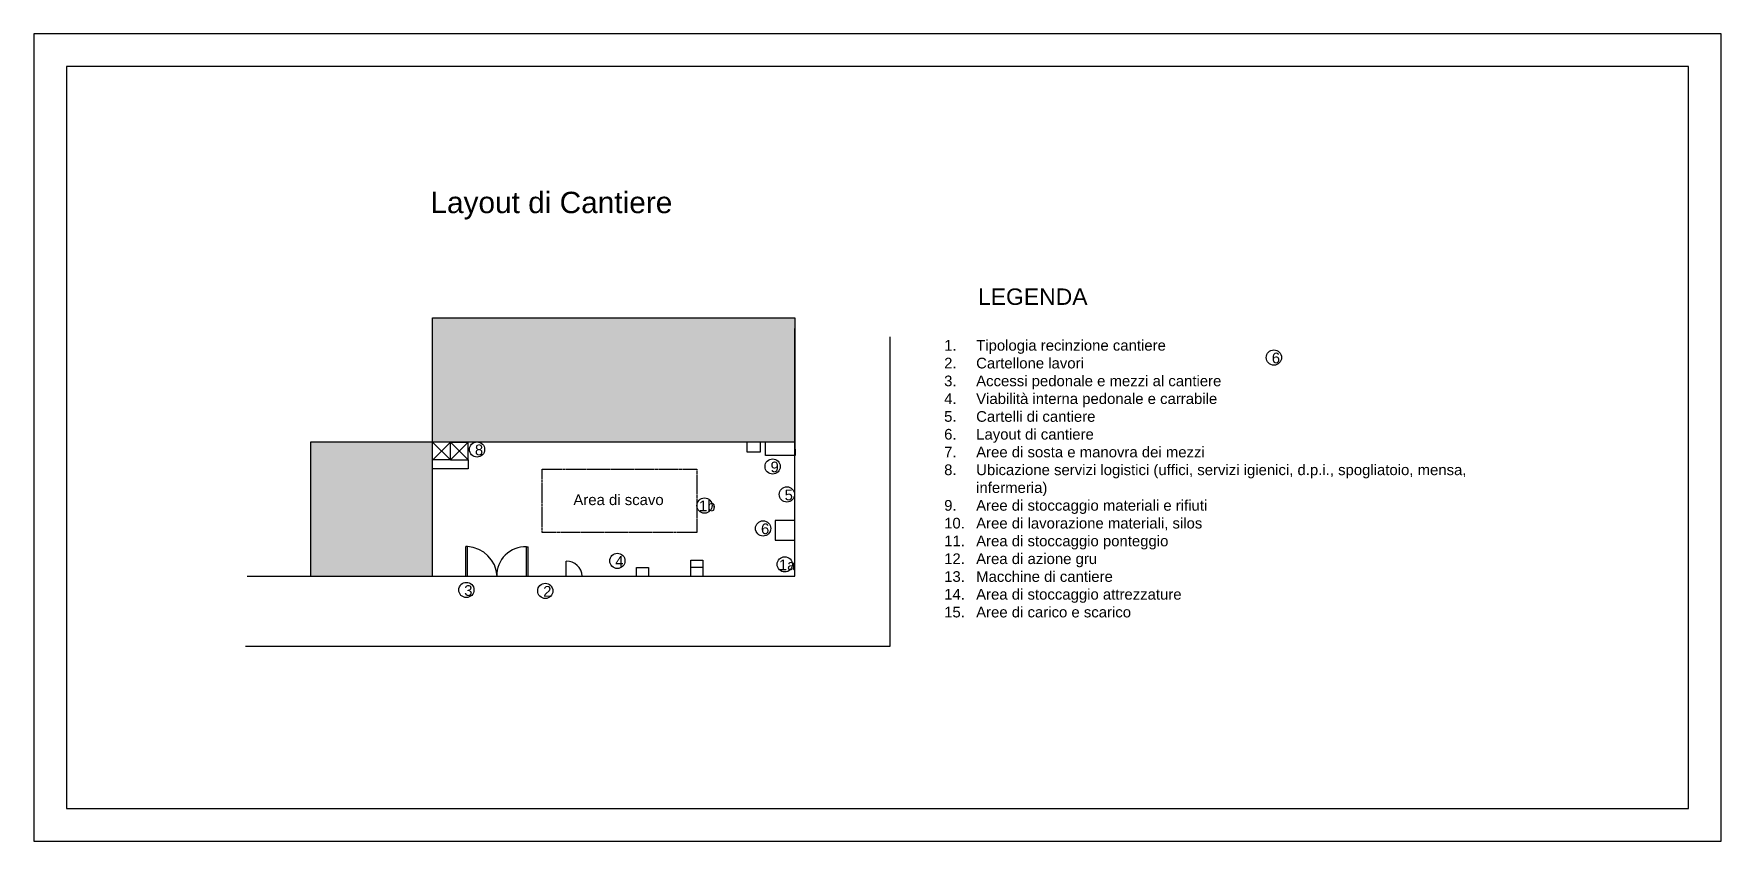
# Model space of a CAD drawing. Header units: millimetres. Extents: x 3470 to 13751, y 2452 to 7372.
import ezdxf

# ---------------------------------------------------------------- set-up
doc = ezdxf.new("R2010")
doc.units = ezdxf.units.MM
doc.linetypes.add('ACAD_ISO02W100', pattern=[15, 12, -3])
doc.styles.add('Annotativa', font='Arial.ttf')
doc.styles.get("Standard").update_dxf_attribs({"font": 'Arial.ttf'})

msp = doc.modelspace()

# ---------------------------------------------------------------- hatches: boundary and pattern name
h = msp.add_hatch()
h.set_pattern_fill('ANSI35', color=256)
h.set_pattern_definition([(45, (3108.596, 3003.797), (-4.490128, 4.490128), []), (45, (3113.086, 3003.797), (-4.490128, 4.490128), [7.9375, -1.5875, 0, -1.5875])])
h.paths.add_polyline_path([(5899, 5641), (5899, 4883), (8108, 4883), (8108, 5641)])
h.paths.add_polyline_path([(5157, 4883), (5157, 4067), (5899, 4067), (5899, 4883)])

# ---------------------------------------------------------------- linework, layer by layer
for p, q in [((13751, 7372), (3470, 7372)), ((3470, 7372), (3470, 2452)), ((13751, 2452), (13751, 7372)), ((3670, 7172), (3670, 2652)), ((13551, 7172), (3670, 7172)), ((13551, 2652), (13551, 7172)), ((8689, 3641), (8689, 5526)), ((6009, 4883), (6117, 4883)), ((8108, 4407), (7988, 4407)), ((7988, 4407), (7988, 4287)), ((7988, 4287), (8108, 4287)), ((7143, 4068), (7143, 4120)), ((7143, 4120), (7216, 4120)), ((7216, 4120), (7216, 4067)), ((7473, 4121), (7473, 4165)), ((7473, 4165), (7546, 4165)), ((7473, 4067), (7473, 4121)), ((7473, 4121), (7546, 4121)), ((7473, 4121), (7473, 4121)), ((7546, 4165), (7546, 4121)), ((7546, 4121), (7546, 4067)), ((6112, 4067), (6112, 4067)), ((7143, 4067), (7143, 4068)), ((4761, 3641), (8689, 3641)), ((3670, 2652), (13551, 2652)), ((3470, 2452), (13751, 2452))]:
    msp.add_line(p, q)
at = {"color": 1, "ltscale": 0.75}
for p, q in [((8108, 4067), (8108, 5577)), ((4771, 4067), (8108, 4067))]:
    msp.add_line(p, q, dxfattribs=at)
at = {"color": 3}
for p, q in [((6009, 4776), (5899, 4883)), ((5901, 4776), (6009, 4883)), ((6009, 4776), (6009, 4883)), ((6009, 4776), (6117, 4883)), ((6116, 4776), (6009, 4883)), ((6117, 4778), (6117, 4883)), ((6009, 4776), (5901, 4776)), ((6009, 4776), (6117, 4776))]:
    msp.add_line(p, q, dxfattribs=at)
at = {"color": 2}
for p, q in [((7817, 4823), (7817, 4883)), ((7897, 4883), (7897, 4823)), ((7929, 4803), (7929, 4883)), ((8108, 4883), (8109, 4803)), ((7897, 4823), (7817, 4823)), ((8109, 4803), (7929, 4803))]:
    msp.add_line(p, q, dxfattribs=at)
at = {"color": 6}
for p, q in [((6116, 4776), (6116, 4720)), ((6116, 4720), (5899, 4720))]:
    msp.add_line(p, q, dxfattribs=at)
at = {"color": 4}
for p, q in [((6102, 4067), (6102, 4247)), ((6112, 4247), (6102, 4247)), ((6112, 4067), (6112, 4247)), ((6472, 4067), (6472, 4246)), ((6472, 4246), (6482, 4246)), ((6482, 4067), (6482, 4246)), ((6715, 4067), (6715, 4159))]:
    msp.add_line(p, q, dxfattribs=at)
for points in [[(5899, 5641), (8108, 5641), (8108, 4883), (5899, 4883)], [(5899, 4883), (5157, 4883), (5157, 4067), (5899, 4067)]]:
    msp.add_lwpolyline(points, close=True)
at = {"color": 1, "linetype": 'ACAD_ISO02W100', "ltscale": 0.75}
msp.add_lwpolyline([(6567, 4719), (7511, 4719), (7511, 4333), (6567, 4333)], close=True, dxfattribs=at)
for centre in [(11026, 5399), (6171, 4839), (7972, 4735), (7557, 4497), (8059, 4565), (7914, 4358), (7026, 4160), (8046, 4139), (6106, 3983), (6587, 3977)]:
    msp.add_circle(centre, 46.4)
at = {"color": 4}
for centre, radius, start, end in [((6104, 4058), 189, 2.6229, 87.3198), ((6465, 4073), 173, 87.6912, 181.9092), ((6715, 4062), 97, 3.2619, 90)]:
    msp.add_arc(centre, radius, start, end, dxfattribs=at)

# ---------------------------------------------------------------- texts
at = {"attachment_point": 1}
for s, width, insert, char_height in [('Layout di Cantiere', 3917.77, (5887, 6409), 130), ('LEGENDA', 1743.88, (9223, 5820), 100), ('6', 26.46, (11013, 5429), 65), ('8', 26.46, (6158, 4869), 65), ('9', 26.46, (7959, 4765), 65), ('Area di scavo', 668.9, (6758, 4565), 65), ('1b', 26.46, (7523, 4528), 65), ('5', 26.46, (8045, 4594), 65), ('6', 26.46, (7901, 4388), 65), ('4', 65, (7013, 4190), 65), ('1a', 26.46, (8010, 4168), 65), ('3', 26.46, (6093, 4012), 65), ('2', 26.46, (6574, 4007), 65)]:
    msp.add_mtext_dynamic_manual_height_columns(s, width=width, gutter_width=12.5, heights=[0], dxfattribs=dict(at, insert=insert, char_height=char_height))
at = {"insert": (8952, 5506), "char_height": 65, "attachment_point": 1, "style": 'Annotativa'}
msp.add_mtext_dynamic_manual_height_columns('\\pxi-3,l4,t4;1.^ITipologia recinzione cantiere\\P2.^ICartellone lavori\\P3.^IAccessi pedonale e mezzi al cantiere\\P4.^IViabilità interna pedonale e carrabile\\P5.^ICartelli di cantiere\\P6.^ILayout di cantiere\\P7.^IAree di sosta e manovra dei mezzi\\P8.^IUbicazione servizi logistici (uffici, servizi igienici, d.p.i., spogliatoio, mensa, infermeria)\\P9.^IAree di stoccaggio materiali e rifiuti\\P10.^IAree di lavorazione materiali, silos\\P11.^IArea di stoccaggio ponteggio\\P12.^IArea di azione gru\\P13.^IMacchine di cantiere\\P14.^IArea di stoccaggio attrezzature\\P15.^IAree di carico e scarico', width=3250.01, gutter_width=12.5, heights=[1821], dxfattribs=at)

doc.saveas('drawing.dxf')
